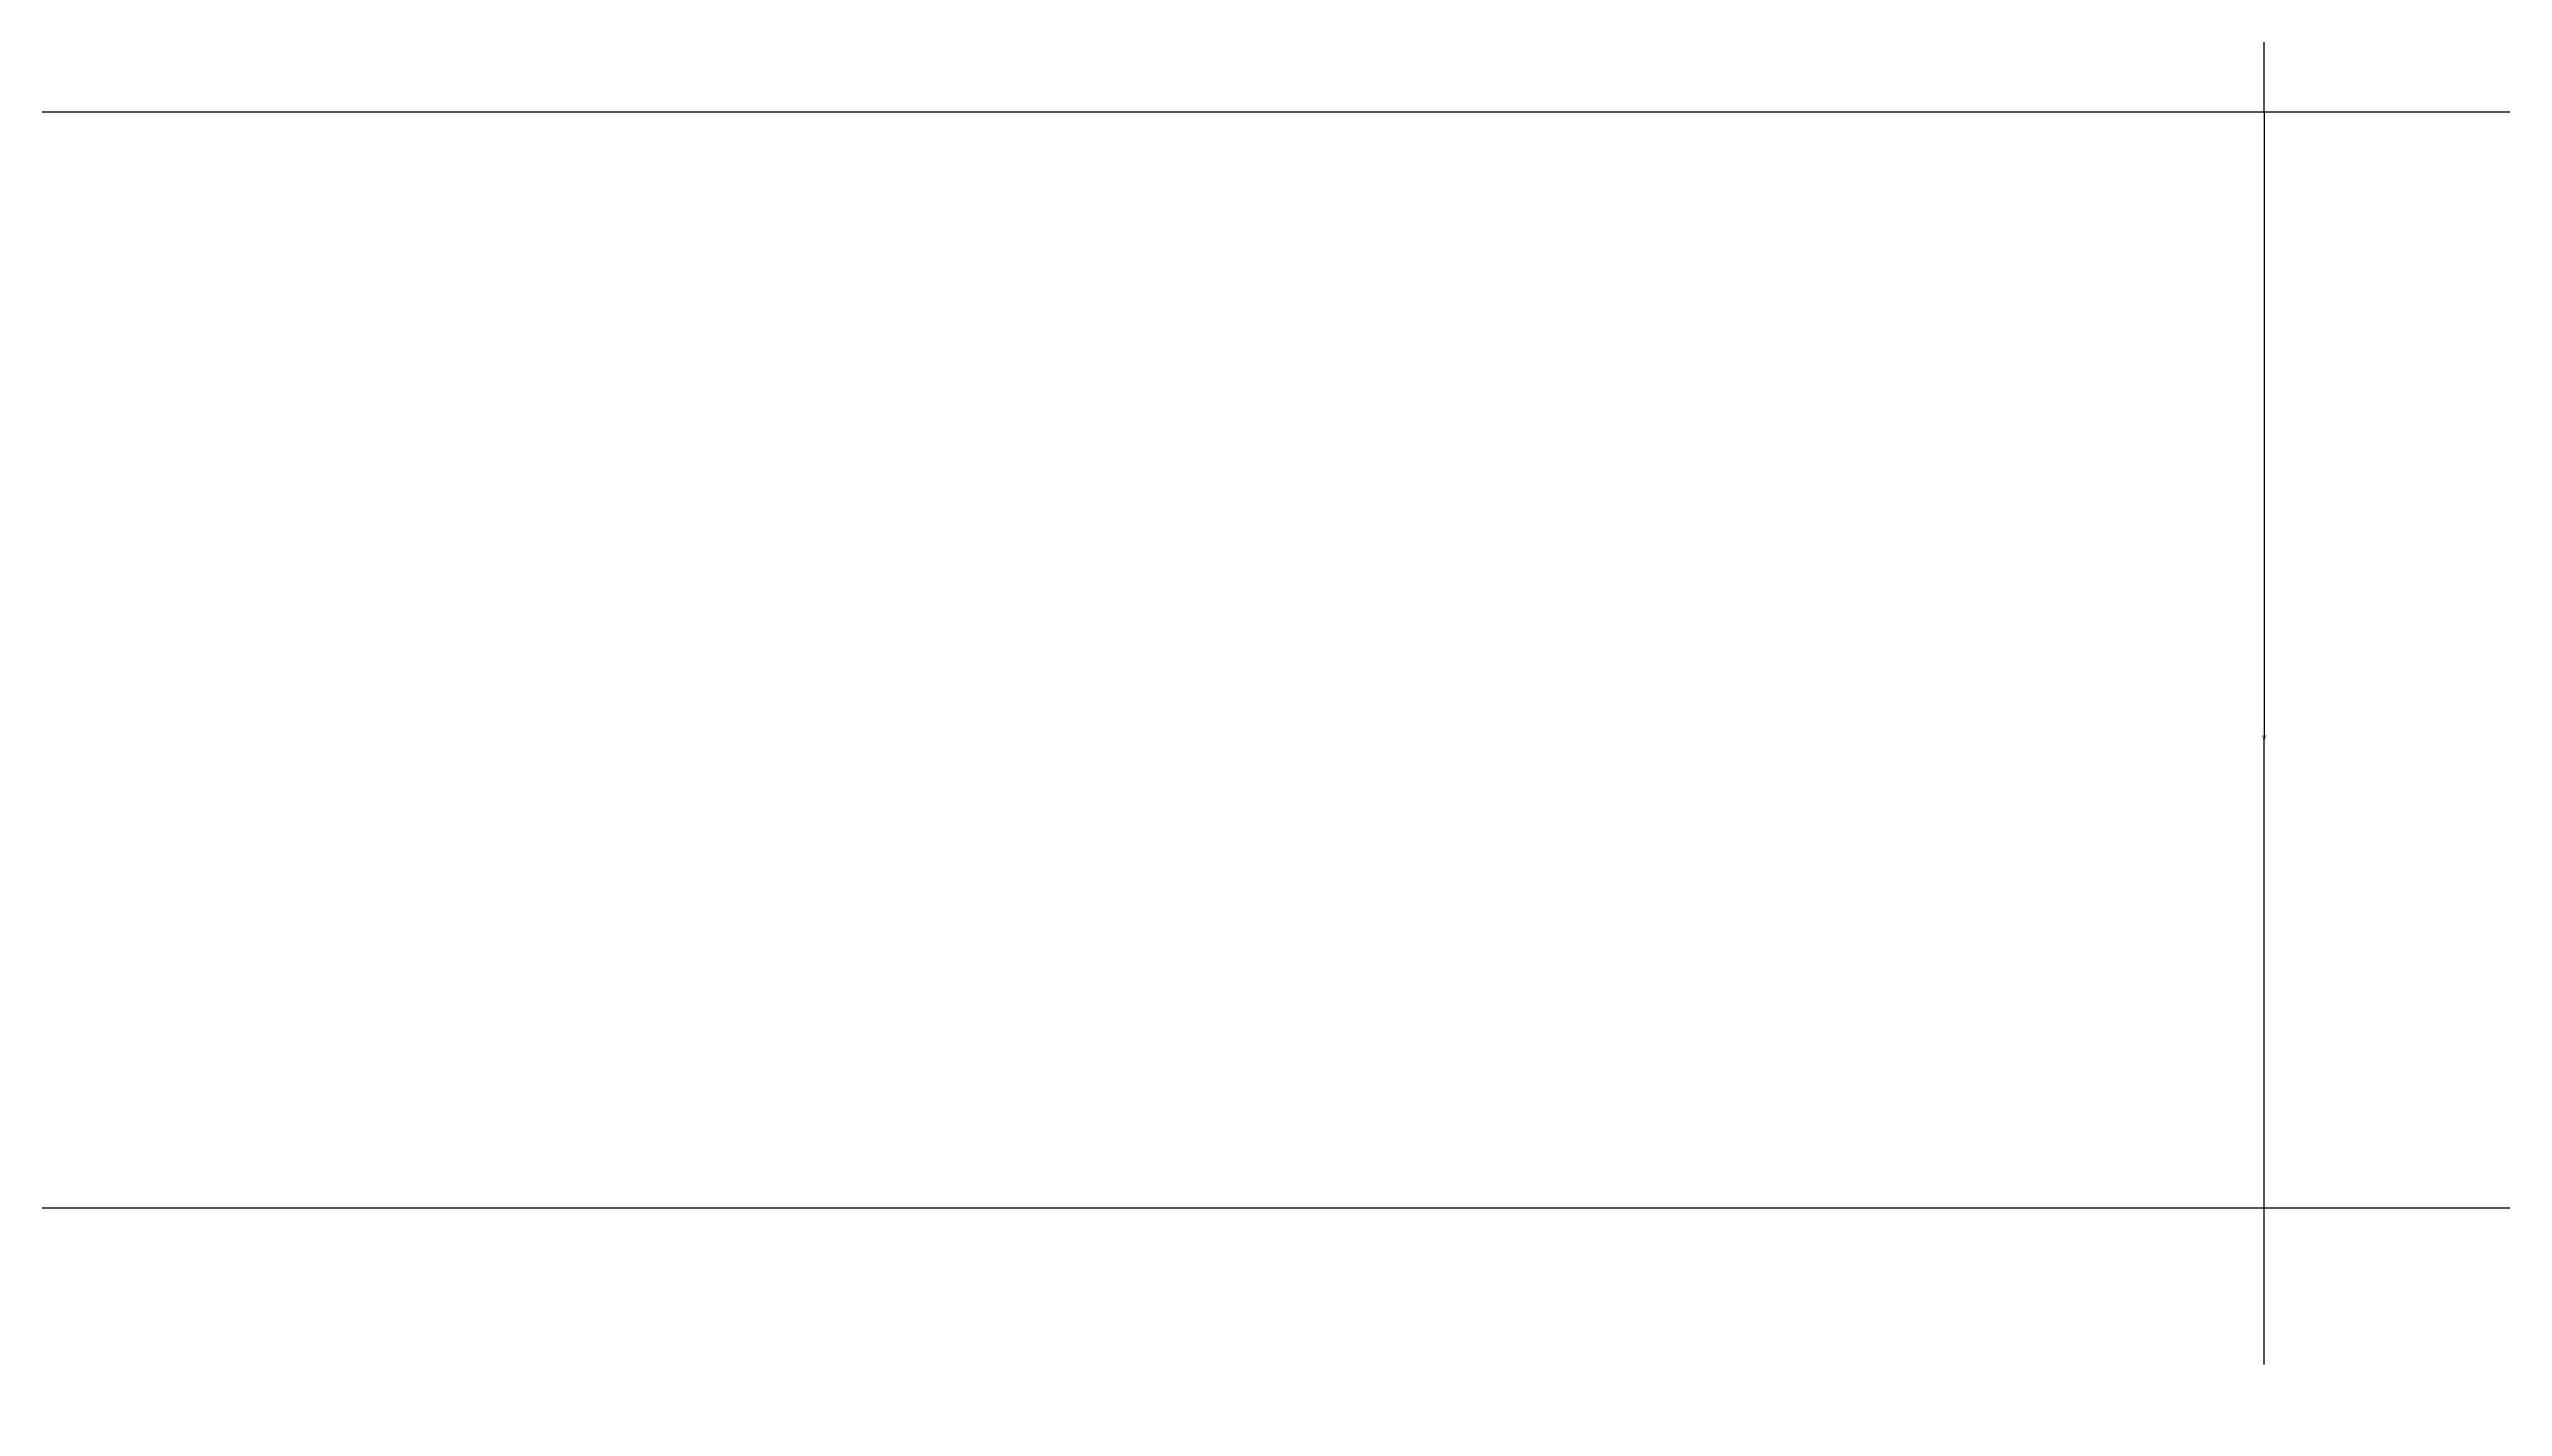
# Model space of a CAD drawing. Header units: metres. Extents: x 39056 to 50773, y 16374 to 21719.
# Drawn here: x 46775 to 48029, y 17808 to 18502 of the extents above; entities that cross this region are included whole.
import ezdxf

# ---------------------------------------------------------------- set-up
doc = ezdxf.new("R2010")
doc.units = ezdxf.units.M
for name, color, linetype in [('10', 8, 'Continuous'), ('4', 6, 'Continuous'), ('7', 7, 'Continuous')]:
    doc.layers.add(name, color=color, linetype=linetype)
doc.dimstyles.get("Standard").update_dxf_attribs({"dimtxt": 2.5, "dimasz": 2.5, "dimexe": 1.25, "dimexo": 0.625, "dimtad": 1, "dimcen": 2.5, "dimazin": 3, "dimtfac": 1, "dimtmove": 0, "dimatfit": 3})

# ---------------------------------------------------------------- blocks, each defined once
blk = doc.blocks.new('_CLOSEDFILLED')
at = {"color": 0, "linetype": 'BYBLOCK'}
blk.add_solid([(-1, 0.2), (0, 0), (-1, -0.2)], dxfattribs=at)
blk = doc.blocks.new('*D5')
for p, q in [((47906.98, 18469.81), (47906.98, 18149.81)), ((47906.73, 18149.81), (47906.48, 18149.81)), ((47906.98, 17829.81), (47906.98, 18149.81)), ((47906.98, 18149.81), (47906.98, 18149.81)), ((47907.23, 18149.81), (47907.48, 18149.81))]:
    blk.add_line(p, q)
at = {"layer": 'Defpoints'}
for p in [(47906.98, 18469.81), (47906.98, 18149.81), (47906.98, 17829.81)]:
    blk.add_point(p, dxfattribs=at)
at = {"layer": '7', "xscale": 0.25, "yscale": 0.25}
blk.add_blockref('_CLOSEDFILLED', (47906.98, 18149.81), dxfattribs=at)
at = {"layer": '7', "xscale": 0.25, "yscale": 0.25, "rotation": 180}
blk.add_blockref('_CLOSEDFILLED', (47906.98, 18149.81), dxfattribs=at)
at = {"layer": '7', "insert": (47906.98, 18150.935), "char_height": 1, "attachment_point": 5}
blk.add_mtext('160', dxfattribs=at)
blk = doc.blocks.new('*D7')
for p, q in [((47906.98, 18789.81), (47906.98, 18629.81)), ((47906.73, 18629.81), (47906.48, 18629.81)), ((47906.98, 18469.81), (47906.98, 18629.81)), ((47906.98, 18629.81), (47906.98, 18629.81)), ((47907.23, 18629.81), (47907.48, 18629.81))]:
    blk.add_line(p, q)
at = {"layer": 'Defpoints'}
for p in [(47906.98, 18789.81), (47906.98, 18629.81), (47906.98, 18469.81)]:
    blk.add_point(p, dxfattribs=at)
at = {"layer": '7', "xscale": 0.25, "yscale": 0.25}
blk.add_blockref('_CLOSEDFILLED', (47906.98, 18629.81), dxfattribs=at)
at = {"layer": '7', "xscale": 0.25, "yscale": 0.25, "rotation": 180}
blk.add_blockref('_CLOSEDFILLED', (47906.98, 18629.81), dxfattribs=at)
at = {"layer": '7', "insert": (47906.98, 18630.935), "char_height": 1, "attachment_point": 5}
blk.add_mtext('80', dxfattribs=at)

msp = doc.modelspace()

# ---------------------------------------------------------------- linework, layer by layer
at = {"layer": '10'}
msp.add_line((44166.43, 18469.81), (50772.79, 18469.81), dxfattribs=at)
at = {"layer": '4'}
msp.add_line((43366.43, 17909.81), (50772.79, 17909.81), dxfattribs=at)

# ---------------------------------------------------------------- dimensions: what is measured, and where the dimension line sits
at = {"layer": '7'}
for base, p1, p2, text, picture, middle in [((47906.98, 18629.81), (47906.98, 18789.81), (47906.98, 18469.81), '80', '*D7', (47906.98, 18630.935)), ((47906.98, 18149.81), (47906.98, 18469.81), (47906.98, 17829.81), '160', '*D5', (47906.98, 18150.935))]:
    dim = msp.add_linear_dim(base=base, p1=p1, p2=p2, text=text, dimstyle='Standard', dxfattribs=at)
    dim.commit()
    dim.dimension.update_dxf_attribs({"geometry": picture, "text_midpoint": middle})

# ---------------------------------------------------------------- leaders
msp.add_leader([(45569.14, 19899.92), (45569.14, 17033.81), (48027.69, 17033.81)], dimstyle='Standard', dxfattribs=at)

doc.saveas('drawing.dxf')
